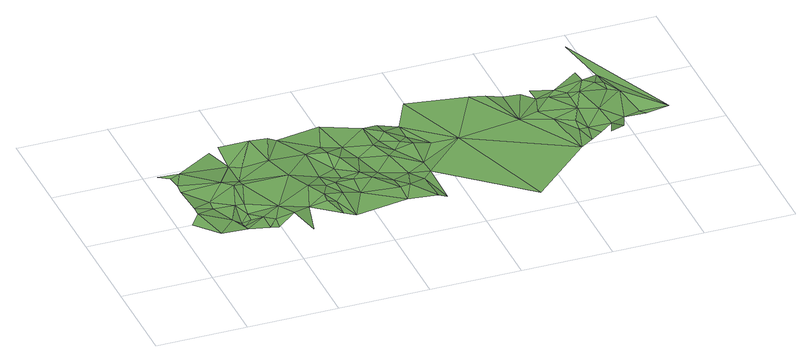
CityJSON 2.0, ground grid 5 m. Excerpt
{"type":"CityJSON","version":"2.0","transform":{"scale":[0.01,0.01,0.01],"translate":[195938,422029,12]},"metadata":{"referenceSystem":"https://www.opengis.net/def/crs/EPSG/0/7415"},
"CityObjects":{
"plantcover1":{"type":"PlantCover","attributes":{"3df_class":"Forest","bgt_fysiekvoorkomen":"groenvoorziening","bgt_status":"bestaand","identificatienamespace":"NL.IMGeo","begroeidterreindeeloptalud":"true","plus_fysiekvoorkomen":"gras- en kruidachtigen","relatievehoogteligging":0,"aantal_punten":0},"geometry":[{"type":"MultiSurface","lod":"1","boundaries":[[[0,1,2]],[[0,2,3]],[[4,0,5]],[[6,7,4]],[[3,5,0]],[[3,2,8]],[[4,5,6]],[[9,10,11]],[[11,10,12]],[[8,13,3]],[[12,7,14]],[[15,5,3]],[[6,5,15]],[[3,13,16]],[[7,6,14]],[[15,3,16]],[[11,12,14]],[[16,13,17]],[[13,8,18]],[[19,15,16]],[[20,18,8]],[[21,6,15]],[[16,17,19]],[[13,18,17]],[[6,21,14]],[[22,15,19]],[[17,18,19]],[[21,15,22]],[[18,20,23]],[[23,20,24]],[[25,11,14]],[[26,22,19]],[[19,18,26]],[[22,27,21]],[[14,21,28]],[[18,23,26]],[[23,24,29]],[[27,22,26]],[[30,11,25]],[[28,21,27]],[[28,25,14]],[[23,29,26]],[[28,31,25]],[[29,32,26]],[[29,33,32]],[[27,34,28]],[[34,27,26]],[[35,31,28]],[[36,25,31]],[[25,36,37]],[[26,32,38]],[[34,35,28]],[[34,26,38]],[[36,31,35]],[[38,32,39]],[[40,39,32]],[[40,32,41]],[[42,36,35]],[[39,40,43]],[[40,41,43]],[[44,38,39]],[[38,45,34]],[[43,41,46]],[[47,35,34]],[[43,48,39]],[[35,49,42]],[[38,44,45]],[[46,48,43]],[[44,39,48]],[[49,35,47]],[[47,34,45]],[[48,50,44]],[[50,45,44]],[[51,48,46]],[[51,50,48]],[[45,50,52]],[[47,45,53]],[[45,52,53]],[[52,50,54]],[[50,51,54]],[[55,49,47]],[[56,51,46]],[[47,53,57]],[[55,47,57]],[[52,58,53]],[[52,54,58]],[[54,51,59]],[[57,53,60]],[[55,61,49]],[[53,58,60]],[[54,59,58]],[[62,55,57]],[[57,60,62]],[[51,63,59]],[[51,56,63]],[[60,58,64]],[[59,65,58]],[[62,61,55]],[[62,60,64]],[[64,58,65]],[[59,63,66]],[[66,65,59]],[[63,56,67]],[[66,63,67]],[[62,64,68]],[[67,56,69]],[[61,62,70]],[[64,65,71]],[[66,72,65]],[[67,72,66]],[[64,71,68]],[[68,70,62]],[[65,72,71]],[[73,67,69]],[[72,67,73]],[[74,73,69]],[[71,75,68]],[[70,68,76]],[[75,76,68]],[[72,73,77]],[[78,71,72]],[[77,73,74]],[[76,79,70]],[[71,78,75]],[[77,78,72]],[[80,76,75]],[[81,70,79]],[[76,80,79]],[[78,82,75]],[[75,82,80]],[[80,83,79]],[[81,79,84]],[[80,82,83]],[[83,84,79]],[[78,85,82]],[[82,85,83]],[[77,86,78]],[[85,84,83]],[[85,78,86]],[[86,84,85]],[[87,86,77]],[[88,84,86]],[[89,88,86]],[[90,86,87]],[[86,91,89]],[[90,91,86]],[[91,92,89]],[[91,93,92]],[[94,95,91]],[[90,94,91]],[[96,93,91]],[[95,97,91]],[[91,97,96]],[[94,90,98]],[[99,98,90]],[[94,100,95]],[[98,101,94]],[[95,102,97]],[[94,101,100]],[[95,100,102]],[[99,103,98]],[[103,101,98]],[[99,104,103]],[[97,105,106]],[[102,105,97]],[[103,100,101]],[[100,107,102]],[[108,105,102]],[[102,107,108]],[[109,103,104]],[[110,100,103]],[[111,107,100]],[[109,110,103]],[[111,108,107]],[[110,111,100]],[[108,112,105]],[[112,108,111]],[[113,109,114]],[[115,110,109]],[[112,116,105]],[[110,117,111]],[[113,115,109]],[[111,118,112]],[[118,111,117]],[[119,110,115]],[[119,117,110]],[[120,112,118]],[[121,118,117]],[[122,119,115]],[[123,122,115]],[[120,118,121]],[[119,121,117]],[[120,121,119]],[[124,119,122]],[[120,119,124]],[[124,122,123]],[[125,120,124]]]}]}
},
"vertices":[
[123,528,123],[73,478,98],[173,328,115],[273,428,113],[123,578,127],[223,578,103],[223,628,112],[123,778,105],[323,328,107],[73,978,88],[123,928,97],[173,928,117],[123,828,115],[323,378,92],[323,728,151],[323,528,129],[323,428,82],[373,428,91],[423,378,128],[373,478,96],[423,278,125],[373,678,151],[373,528,129],[473,328,135],[473,278,114],[423,878,131],[523,428,140],[423,678,144],[423,728,134],[573,328,149],[373,1028,133],[473,828,144],[673,378,132],[623,178,128],[673,678,145],[623,828,156],[573,978,195],[423,1028,158],[723,528,160],[773,428,157],[773,378,148],[823,278,120],[673,978,188],[823,378,130],[823,528,138],[823,628,129],[873,228,127],[823,828,145],[873,428,144],[723,978,164],[873,528,145],[973,428,121],[923,578,129],[923,678,124],[973,528,142],[923,878,136],[1173,278,125],[923,778,165],[1023,578,144],[1073,528,132],[973,728,152],[973,1028,157],[1023,828,141],[1173,378,137],[1073,728,127],[1123,578,116],[1173,478,120],[1223,378,146],[1173,778,152],[1323,228,145],[1173,928,164],[1223,678,138],[1273,528,111],[1323,428,124],[1373,228,126],[1273,728,129],[1223,828,136],[1373,478,129],[1373,578,122],[1273,878,153],[1323,778,139],[1273,978,128],[1373,728,149],[1373,828,125],[1373,928,125],[1473,728,126],[1623,728,123],[1830,91,126],[1473,1128,124],[1808,1070,123],[2182,422,125],[1973,778,125],[1894,1050,122],[1980,1031,107],[2123,678,154],[2073,778,150],[2066,1011,116],[2123,928,126],[2223,578,130],[2254,472,124],[2273,728,156],[2223,628,152],[2173,878,154],[2273,578,127],[2326,521,123],[2223,928,155],[2125,1029,111],[2273,828,160],[2273,878,157],[2398,570,132],[2373,678,159],[2323,828,185],[2373,928,182],[2477,595,82],[2398,570,82],[2477,595,134],[2373,1028,166],[2473,828,165],[2423,878,185],[2523,778,174],[2473,978,160],[2473,878,175],[2573,628,128],[2596,586,137],[2715,577,161],[2420,1285,158]
]}
